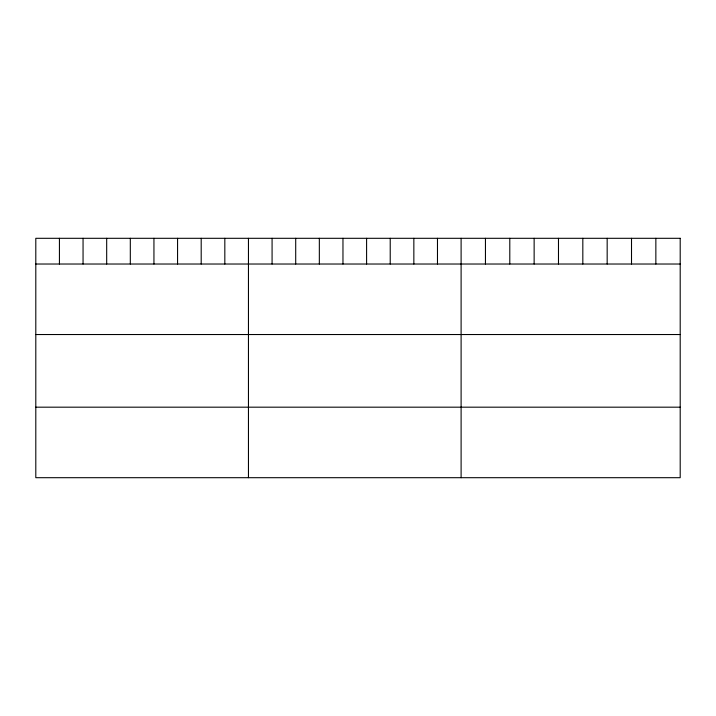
<?xml version="1.0" encoding="UTF-8"?>
<svg xmlns="http://www.w3.org/2000/svg" width="716" height="716" viewBox="0 0 716 716"><rect width="100%" height="100%" fill="white"/><g stroke="black" fill="none" stroke-linecap="round" stroke-linejoin="round"><path stroke-width="1.07" d="M35.8 264.025L680.2 264.025M35.8 334.533L680.2 334.533M35.8 407.18L680.2 407.18M655.856 238.303L655.856 264.025M631.512 238.303L631.512 264.025M607.168 238.303L607.168 264.025M582.824 238.303L582.824 264.025M558.48 238.303L558.48 264.025M534.136 238.303L534.136 264.025M509.792 238.303L509.792 264.025M485.448 238.303L485.448 264.025M461.104 238.303L461.104 477.697M437.476 238.303L437.476 264.025M413.848 238.303L413.848 264.025M390.22 238.303L390.22 264.025M366.592 238.303L366.592 264.025M342.964 238.303L342.964 264.025M319.336 238.303L319.336 264.025M295.708 238.303L295.708 264.025M272.08 238.303L272.08 264.025M248.452 238.303L248.452 477.697M224.824 238.303L224.824 264.025M201.196 238.303L201.196 264.025M177.568 238.303L177.568 264.025M153.94 238.303L153.94 264.025M130.312 238.303L130.312 264.025M106.684 238.303L106.684 264.025M83.056 238.303L83.056 264.025M59.428 238.303L59.428 264.025M680.2 238.303L35.8 238.303L35.8 477.697L680.2 477.697L680.2 238.303"/></g></svg>
